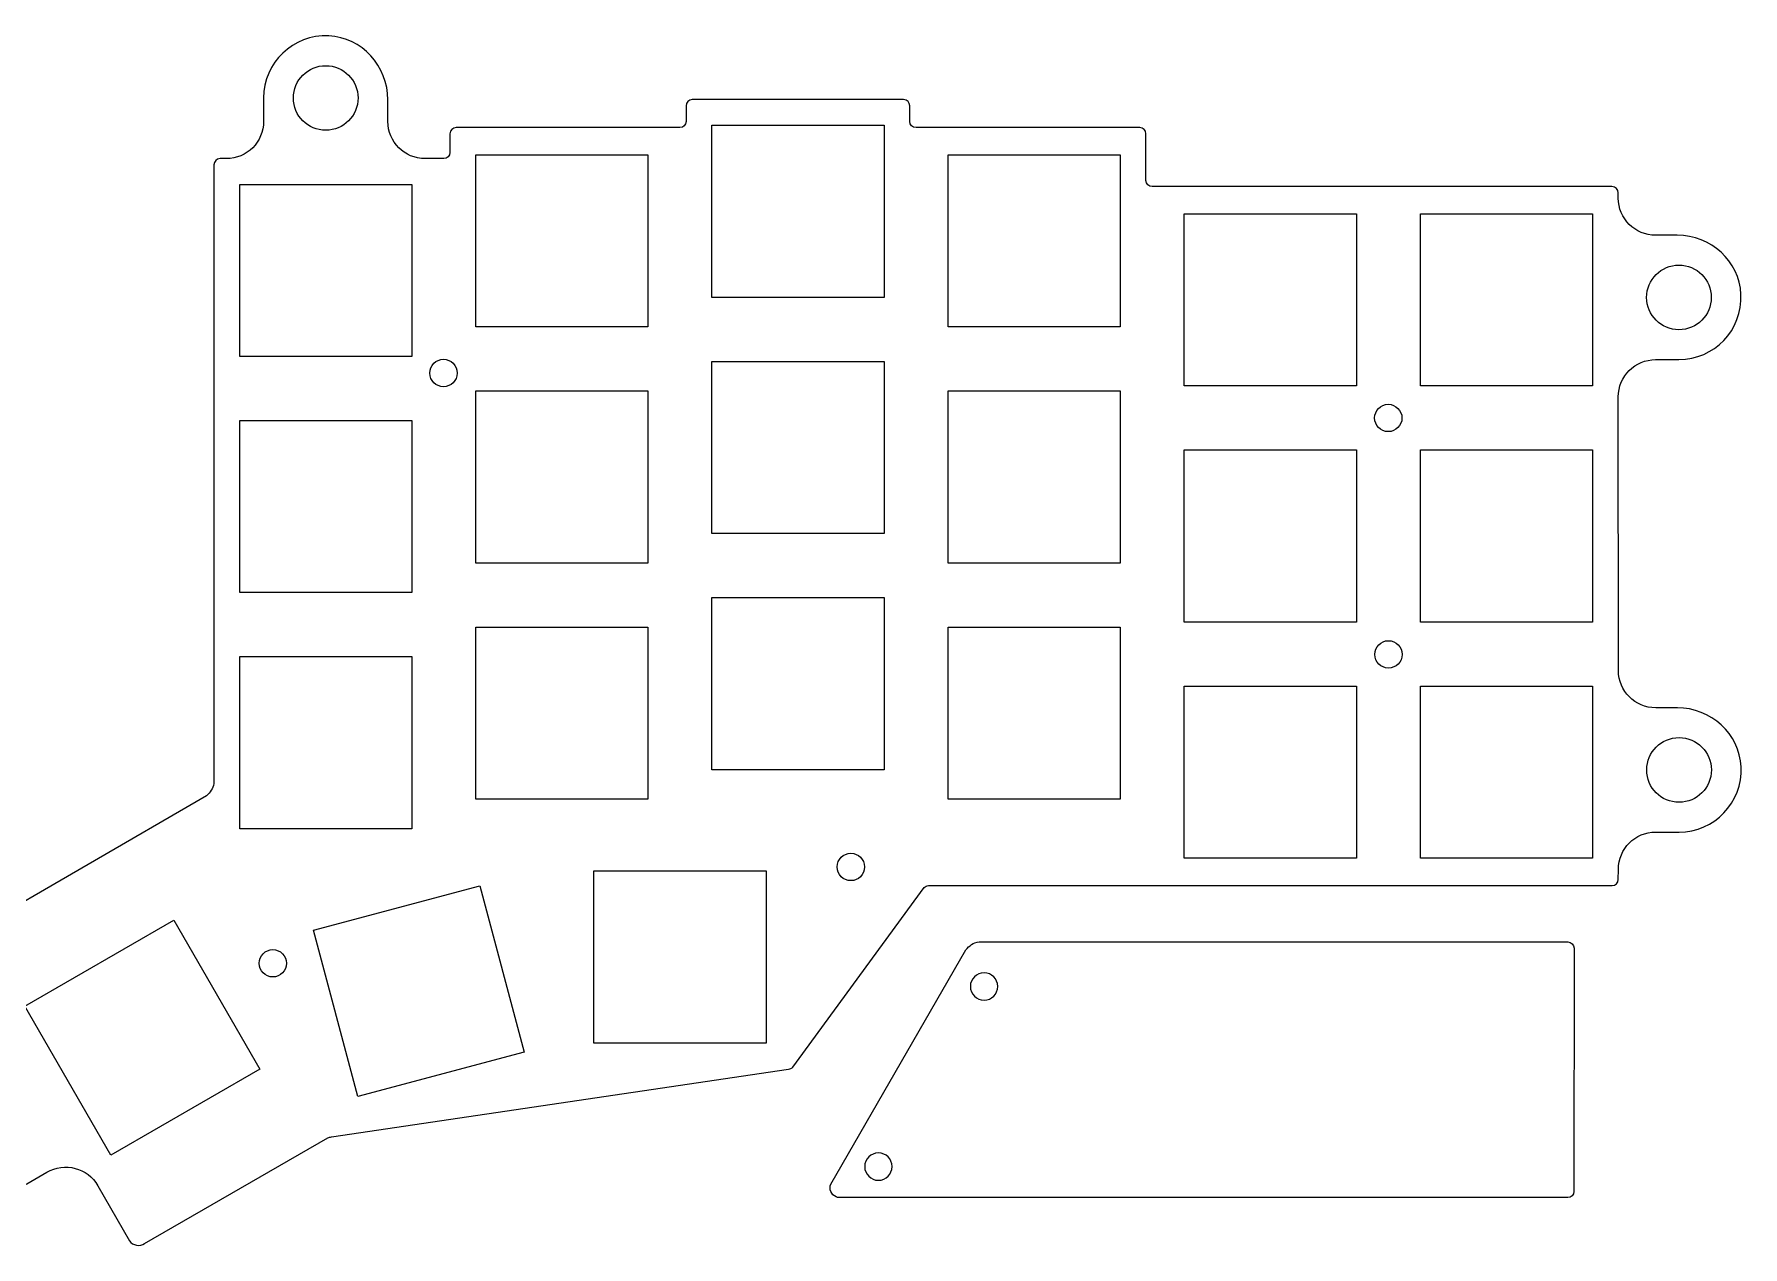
# Model space of a CAD drawing. Header units: inches. Extents: x -144 to 144, y -100 to 102.
# Drawn here: x 5.6 to 143.1, y -99.8 to -2.2 of the extents above; entities that cross this region are included whole.
import ezdxf

# ---------------------------------------------------------------- set-up
doc = ezdxf.new("R2010")
doc.units = ezdxf.units.IN
doc.header["$MEASUREMENT"] = 0
doc.layers.add('_U+5207_U+65AD_U+30D1_U+30B9', color=7, linetype='Continuous')

# ---------------------------------------------------------------- blocks, each defined once
blk = doc.blocks.new('block 11')
at = {"layer": '_U+5207_U+65AD_U+30D1_U+30B9', "color": 1, "lineweight": 9, "true_color": 0xff0000}
blk.add_open_spline([(128.98, -75.25), (128.98, -75.25), (81.62, -75.25), (81.62, -75.25), (81.1, -75.31), (80.84, -75.55), (80.54, -75.89), (80.54, -75.89), (69.68, -94.73), (69.68, -94.73), (69.51, -95.13), (69.7, -95.6), (70.11, -95.77), (70.17, -95.8), (70.23, -95.81), (70.29, -95.82), (70.29, -95.82), (128.97, -95.82), (128.97, -95.82), (129.24, -95.82), (129.47, -95.6), (129.47, -95.32), (129.47, -95.32), (129.48, -75.75), (129.48, -75.75), (129.48, -75.48), (129.25, -75.25), (128.98, -75.25)], degree=3, knots=[0, 0, 0, 0, 1, 1, 1, 2, 2, 2, 3, 3, 3, 4, 4, 4, 5, 5, 5, 6, 6, 6, 7, 7, 7, 8, 8, 8, 9, 9, 9, 9], dxfattribs=at)
blk = doc.blocks.new('block 12')
at = {"layer": '_U+5207_U+65AD_U+30D1_U+30B9', "color": 1, "lineweight": 9, "true_color": 0xff0000}
blk.add_open_spline([(82, -77.73), (82.61, -77.73), (83.1, -78.22), (83.1, -78.83), (83.1, -79.44), (82.61, -79.93), (82, -79.93), (81.4, -79.93), (80.9, -79.44), (80.9, -78.83), (80.9, -78.22), (81.4, -77.73), (82, -77.73), (82, -77.73), (82, -77.73), (82, -77.73)], degree=3, knots=[0, 0, 0, 0, 1, 1, 1, 2, 2, 2, 3, 3, 3, 4, 4, 4, 5, 5, 5, 5], dxfattribs=at)
blk = doc.blocks.new('block 13')
at = {"layer": '_U+5207_U+65AD_U+30D1_U+30B9', "color": 1, "lineweight": 9, "true_color": 0xff0000}
blk.add_open_spline([(73.5, -92.23), (74.11, -92.23), (74.6, -92.72), (74.6, -93.33), (74.6, -93.94), (74.11, -94.43), (73.5, -94.43), (72.9, -94.43), (72.4, -93.94), (72.4, -93.33), (72.4, -92.72), (72.9, -92.23), (73.5, -92.23), (73.5, -92.23), (73.5, -92.23), (73.5, -92.23)], degree=3, knots=[0, 0, 0, 0, 1, 1, 1, 2, 2, 2, 3, 3, 3, 4, 4, 4, 5, 5, 5, 5], dxfattribs=at)
blk = doc.blocks.new('block 10')
at = {"layer": '_U+5207_U+65AD_U+30D1_U+30B9'}
for name in ['block 11', 'block 12', 'block 13']:
    blk.add_blockref(name, (0, 0), dxfattribs=at)
blk = doc.blocks.new('block 60')
at = {"layer": '_U+5207_U+65AD_U+30D1_U+30B9', "color": 1, "lineweight": 9, "true_color": 0xff0000}
blk.add_open_spline([(39.61, -29.47), (39.61, -28.86), (39.12, -28.37), (38.51, -28.37), (37.9, -28.37), (37.41, -28.86), (37.41, -29.47), (37.41, -30.08), (37.9, -30.57), (38.51, -30.57), (39.12, -30.57), (39.61, -30.08), (39.61, -29.47), (39.61, -29.47), (39.61, -29.47), (39.61, -29.47)], degree=3, knots=[0, 0, 0, 0, 1, 1, 1, 2, 2, 2, 3, 3, 3, 4, 4, 4, 5, 5, 5, 5], dxfattribs=at)
blk = doc.blocks.new('block 61')
at = {"layer": '_U+5207_U+65AD_U+30D1_U+30B9', "color": 1, "lineweight": 9, "true_color": 0xff0000}
blk.add_open_spline([(115.63, -33.09), (115.63, -32.49), (115.14, -31.99), (114.53, -31.99), (113.92, -31.99), (113.43, -32.49), (113.43, -33.09), (113.43, -33.7), (113.92, -34.19), (114.53, -34.19), (115.14, -34.19), (115.63, -33.7), (115.63, -33.09), (115.63, -33.09), (115.63, -33.09), (115.63, -33.09)], degree=3, knots=[0, 0, 0, 0, 1, 1, 1, 2, 2, 2, 3, 3, 3, 4, 4, 4, 5, 5, 5, 5], dxfattribs=at)
blk = doc.blocks.new('block 62')
at = {"layer": '_U+5207_U+65AD_U+30D1_U+30B9', "color": 1, "lineweight": 9, "true_color": 0xff0000}
blk.add_open_spline([(115.64, -52.11), (115.64, -51.5), (115.15, -51.01), (114.54, -51.01), (113.93, -51.01), (113.44, -51.5), (113.44, -52.11), (113.44, -52.72), (113.93, -53.21), (114.54, -53.21), (115.15, -53.21), (115.64, -52.72), (115.64, -52.11), (115.64, -52.11), (115.64, -52.11), (115.64, -52.11)], degree=3, knots=[0, 0, 0, 0, 1, 1, 1, 2, 2, 2, 3, 3, 3, 4, 4, 4, 5, 5, 5, 5], dxfattribs=at)
blk = doc.blocks.new('block 63')
at = {"layer": '_U+5207_U+65AD_U+30D1_U+30B9', "color": 1, "lineweight": 9, "true_color": 0xff0000}
blk.add_open_spline([(25.87, -76.97), (25.87, -76.37), (25.38, -75.87), (24.77, -75.87), (24.16, -75.87), (23.67, -76.37), (23.67, -76.97), (23.67, -77.58), (24.16, -78.07), (24.77, -78.07), (25.38, -78.07), (25.87, -77.58), (25.87, -76.97), (25.87, -76.97), (25.87, -76.97), (25.87, -76.97)], degree=3, knots=[0, 0, 0, 0, 1, 1, 1, 2, 2, 2, 3, 3, 3, 4, 4, 4, 5, 5, 5, 5], dxfattribs=at)
blk = doc.blocks.new('block 64')
at = {"layer": '_U+5207_U+65AD_U+30D1_U+30B9', "color": 1, "lineweight": 9, "true_color": 0xff0000}
blk.add_open_spline([(72.39, -69.22), (72.39, -68.61), (71.9, -68.12), (71.29, -68.12), (70.68, -68.12), (70.19, -68.61), (70.19, -69.22), (70.19, -69.83), (70.68, -70.32), (71.29, -70.32), (71.9, -70.32), (72.39, -69.83), (72.39, -69.22), (72.39, -69.22), (72.39, -69.22), (72.39, -69.22)], degree=3, knots=[0, 0, 0, 0, 1, 1, 1, 2, 2, 2, 3, 3, 3, 4, 4, 4, 5, 5, 5, 5], dxfattribs=at)
blk = doc.blocks.new('block 65')
at = {"layer": '_U+5207_U+65AD_U+30D1_U+30B9', "color": 1, "lineweight": 9, "true_color": 0xff0000}
blk.add_lwpolyline([(130.97, -16.66), (130.97, -30.51), (117.11, -30.51), (117.11, -16.66), (130.97, -16.66)], dxfattribs=at)
blk = doc.blocks.new('block 66')
at = {"layer": '_U+5207_U+65AD_U+30D1_U+30B9', "color": 1, "lineweight": 9, "true_color": 0xff0000}
blk.add_lwpolyline([(130.97, -35.66), (130.97, -49.51), (117.11, -49.51), (117.11, -35.66), (130.97, -35.66)], dxfattribs=at)
blk = doc.blocks.new('block 67')
at = {"layer": '_U+5207_U+65AD_U+30D1_U+30B9', "color": 1, "lineweight": 9, "true_color": 0xff0000}
blk.add_lwpolyline([(130.97, -54.66), (130.97, -68.51), (117.11, -68.51), (117.11, -54.66), (130.97, -54.66)], dxfattribs=at)
blk = doc.blocks.new('block 68')
at = {"layer": '_U+5207_U+65AD_U+30D1_U+30B9', "color": 1, "lineweight": 9, "true_color": 0xff0000}
blk.add_lwpolyline([(111.96, -16.66), (111.96, -30.51), (98.11, -30.51), (98.11, -16.66), (111.96, -16.66)], dxfattribs=at)
blk = doc.blocks.new('block 69')
at = {"layer": '_U+5207_U+65AD_U+30D1_U+30B9', "color": 1, "lineweight": 9, "true_color": 0xff0000}
blk.add_lwpolyline([(111.96, -35.66), (111.96, -49.51), (98.11, -49.51), (98.11, -35.66), (111.96, -35.66)], dxfattribs=at)
blk = doc.blocks.new('block 70')
at = {"layer": '_U+5207_U+65AD_U+30D1_U+30B9', "color": 1, "lineweight": 9, "true_color": 0xff0000}
blk.add_lwpolyline([(111.96, -54.66), (111.96, -68.51), (98.11, -68.51), (98.11, -54.66), (111.96, -54.66)], dxfattribs=at)
blk = doc.blocks.new('block 71')
at = {"layer": '_U+5207_U+65AD_U+30D1_U+30B9', "color": 1, "lineweight": 9, "true_color": 0xff0000}
blk.add_lwpolyline([(92.96, -11.91), (92.96, -25.76), (79.11, -25.76), (79.11, -11.91), (92.96, -11.91)], dxfattribs=at)
blk = doc.blocks.new('block 72')
at = {"layer": '_U+5207_U+65AD_U+30D1_U+30B9', "color": 1, "lineweight": 9, "true_color": 0xff0000}
blk.add_lwpolyline([(92.96, -30.91), (92.96, -44.76), (79.11, -44.76), (79.11, -30.91), (92.96, -30.91)], dxfattribs=at)
blk = doc.blocks.new('block 73')
at = {"layer": '_U+5207_U+65AD_U+30D1_U+30B9', "color": 1, "lineweight": 9, "true_color": 0xff0000}
blk.add_lwpolyline([(92.96, -49.91), (92.96, -63.76), (79.11, -63.76), (79.11, -49.91), (92.96, -49.91)], dxfattribs=at)
blk = doc.blocks.new('block 74')
at = {"layer": '_U+5207_U+65AD_U+30D1_U+30B9', "color": 1, "lineweight": 9, "true_color": 0xff0000}
blk.add_lwpolyline([(73.96, -9.53), (73.96, -23.39), (60.11, -23.39), (60.11, -9.53), (73.96, -9.53)], dxfattribs=at)
blk = doc.blocks.new('block 75')
at = {"layer": '_U+5207_U+65AD_U+30D1_U+30B9', "color": 1, "lineweight": 9, "true_color": 0xff0000}
blk.add_lwpolyline([(73.96, -28.54), (73.96, -42.39), (60.11, -42.39), (60.11, -28.54), (73.96, -28.54)], dxfattribs=at)
blk = doc.blocks.new('block 76')
at = {"layer": '_U+5207_U+65AD_U+30D1_U+30B9', "color": 1, "lineweight": 9, "true_color": 0xff0000}
blk.add_lwpolyline([(73.96, -47.54), (73.96, -61.39), (60.11, -61.39), (60.11, -47.54), (73.96, -47.54)], dxfattribs=at)
blk = doc.blocks.new('block 77')
at = {"layer": '_U+5207_U+65AD_U+30D1_U+30B9', "color": 1, "lineweight": 9, "true_color": 0xff0000}
blk.add_lwpolyline([(54.96, -11.91), (54.96, -25.76), (41.11, -25.76), (41.11, -11.91), (54.96, -11.91)], dxfattribs=at)
blk = doc.blocks.new('block 78')
at = {"layer": '_U+5207_U+65AD_U+30D1_U+30B9', "color": 1, "lineweight": 9, "true_color": 0xff0000}
blk.add_lwpolyline([(54.96, -30.91), (54.96, -44.76), (41.11, -44.76), (41.11, -30.91), (54.96, -30.91)], dxfattribs=at)
blk = doc.blocks.new('block 79')
at = {"layer": '_U+5207_U+65AD_U+30D1_U+30B9', "color": 1, "lineweight": 9, "true_color": 0xff0000}
blk.add_lwpolyline([(54.96, -49.91), (54.96, -63.76), (41.11, -63.76), (41.11, -49.91), (54.96, -49.91)], dxfattribs=at)
blk = doc.blocks.new('block 80')
at = {"layer": '_U+5207_U+65AD_U+30D1_U+30B9', "color": 1, "lineweight": 9, "true_color": 0xff0000}
blk.add_lwpolyline([(35.96, -14.29), (35.96, -28.14), (22.11, -28.14), (22.11, -14.29), (35.96, -14.29)], dxfattribs=at)
blk = doc.blocks.new('block 81')
at = {"layer": '_U+5207_U+65AD_U+30D1_U+30B9', "color": 1, "lineweight": 9, "true_color": 0xff0000}
blk.add_lwpolyline([(35.96, -33.29), (35.96, -47.14), (22.11, -47.14), (22.11, -33.29), (35.96, -33.29)], dxfattribs=at)
blk = doc.blocks.new('block 82')
at = {"layer": '_U+5207_U+65AD_U+30D1_U+30B9', "color": 1, "lineweight": 9, "true_color": 0xff0000}
blk.add_lwpolyline([(35.96, -52.29), (35.96, -66.14), (22.11, -66.14), (22.11, -52.29), (35.96, -52.29)], dxfattribs=at)
blk = doc.blocks.new('block 83')
at = {"layer": '_U+5207_U+65AD_U+30D1_U+30B9', "color": 1, "lineweight": 9, "true_color": 0xff0000}
blk.add_lwpolyline([(64.46, -69.54), (64.46, -83.39), (50.61, -83.39), (50.61, -69.54), (64.46, -69.54)], dxfattribs=at)
blk = doc.blocks.new('block 84')
at = {"layer": '_U+5207_U+65AD_U+30D1_U+30B9', "color": 1, "lineweight": 9, "true_color": 0xff0000}
blk.add_lwpolyline([(41.43, -70.74), (45, -84.12), (31.62, -87.69), (28.05, -74.31), (41.43, -70.74)], dxfattribs=at)
blk = doc.blocks.new('block 85')
at = {"layer": '_U+5207_U+65AD_U+30D1_U+30B9', "color": 1, "lineweight": 9, "true_color": 0xff0000}
blk.add_lwpolyline([(16.82, -73.5), (23.74, -85.5), (11.74, -92.42), (4.82, -80.42), (16.82, -73.5)], dxfattribs=at)
blk = doc.blocks.new('block 86')
at = {"layer": '_U+5207_U+65AD_U+30D1_U+30B9', "color": 1, "lineweight": 9, "true_color": 0xff0000}
blk.add_open_spline([(31.63, -7.34), (31.63, -5.9), (30.47, -4.74), (29.03, -4.74), (27.6, -4.74), (26.43, -5.9), (26.43, -7.34), (26.43, -8.77), (27.6, -9.94), (29.03, -9.94), (30.47, -9.94), (31.63, -8.77), (31.63, -7.34), (31.63, -7.34), (31.63, -7.34), (31.63, -7.34)], degree=3, knots=[0, 0, 0, 0, 1, 1, 1, 2, 2, 2, 3, 3, 3, 4, 4, 4, 5, 5, 5, 5], dxfattribs=at)
blk = doc.blocks.new('block 87')
at = {"layer": '_U+5207_U+65AD_U+30D1_U+30B9', "color": 1, "lineweight": 9, "true_color": 0xff0000}
blk.add_open_spline([(137.92, -25.99), (139.36, -25.99), (140.52, -24.82), (140.52, -23.39), (140.52, -21.95), (139.36, -20.79), (137.92, -20.79), (136.48, -20.79), (135.32, -21.95), (135.32, -23.39), (135.32, -24.82), (136.48, -25.99), (137.92, -25.99), (137.92, -25.99), (137.92, -25.99), (137.92, -25.99)], degree=3, knots=[0, 0, 0, 0, 1, 1, 1, 2, 2, 2, 3, 3, 3, 4, 4, 4, 5, 5, 5, 5], dxfattribs=at)
blk = doc.blocks.new('block 89')
at = {"layer": '_U+5207_U+65AD_U+30D1_U+30B9', "color": 1, "lineweight": 9, "true_color": 0xff0000}
blk.add_open_spline([(137.93, -64.01), (139.37, -64.01), (140.53, -62.85), (140.53, -61.41), (140.53, -59.97), (139.37, -58.81), (137.93, -58.81), (136.49, -58.81), (135.33, -59.97), (135.33, -61.41), (135.33, -62.85), (136.49, -64.01), (137.93, -64.01), (137.93, -64.01), (137.93, -64.01), (137.93, -64.01)], degree=3, knots=[0, 0, 0, 0, 1, 1, 1, 2, 2, 2, 3, 3, 3, 4, 4, 4, 5, 5, 5, 5], dxfattribs=at)
blk = doc.blocks.new('block 90')
at = {"layer": '_U+5207_U+65AD_U+30D1_U+30B9', "color": 1, "lineweight": 9, "true_color": 0xff0000}
blk.add_lwpolyline([(133.05, -52.99), (133.05, -52.99)], dxfattribs=at)
blk.add_open_spline([(133.05, -53.41), (133.05, -55.07), (134.39, -56.41), (136.05, -56.41), (136.05, -56.41), (137.79, -56.41), (137.79, -56.41), (140.48, -56.41), (142.8, -58.48), (142.92, -61.17), (143.06, -64.04), (140.77, -66.41), (137.93, -66.41), (137.93, -66.41), (137.93, -66.41), (137.93, -66.41), (137.93, -66.41), (136.05, -66.41), (136.05, -66.41), (134.39, -66.41), (133.05, -67.75), (133.05, -69.41), (133.05, -69.41), (133.04, -70.22), (133.04, -70.22), (133.04, -70.5), (132.81, -70.72), (132.54, -70.72), (132.54, -70.72), (115.53, -70.72), (115.53, -70.72), (115.53, -70.72), (113.53, -70.72), (113.53, -70.72), (113.53, -70.72), (77.53, -70.72), (77.53, -70.72), (77.4, -70.72), (77.27, -70.78), (77.18, -70.87), (77.18, -70.87), (66.63, -85.32), (66.63, -85.32), (66.53, -85.41), (66.41, -85.46), (66.28, -85.48), (66.28, -85.48), (29.49, -90.94), (29.49, -90.94), (29.39, -90.96), (29.3, -90.98), (29.21, -91.02), (29.21, -91.02), (14.46, -99.51), (14.46, -99.51), (14.06, -99.78), (13.52, -99.69), (13.24, -99.3), (13.24, -99.3), (10.7, -94.87), (10.7, -94.87), (9.87, -93.43), (8.03, -92.94), (6.59, -93.78), (6.59, -93.78), (4.98, -94.71), (4.98, -94.71), (2.59, -96.09), (-0.47, -95.27), (-1.85, -92.88), (-3.23, -90.49), (-2.41, -87.43), (-0.02, -86.05), (-0.02, -86.05), (-0.02, -86.05), (-0.02, -86.05), (-0.02, -86.05), (1.63, -85.08), (1.63, -85.08), (3.05, -84.25), (3.54, -82.43), (2.72, -81.01), (2.72, -81.01), (-0.01, -76.24), (-0.01, -76.24), (-0.32, -75.65), (-0.16, -74.93), (0.37, -74.54), (0.37, -74.54), (19.45, -63.5), (19.45, -63.5), (19.74, -63.24), (19.95, -62.89), (20.03, -62.51), (20.03, -62.51), (20.03, -30.22), (20.03, -30.22), (20.03, -30.22), (20.03, -13.95), (20.03, -13.95), (20.03, -13.95), (20.03, -12.72), (20.03, -12.72), (20.03, -12.44), (20.25, -12.22), (20.53, -12.22), (20.53, -12.22), (21.04, -12.22), (21.04, -12.22), (22.69, -12.22), (24.03, -10.88), (24.03, -9.22), (24.03, -9.22), (24.03, -7.34), (24.03, -7.34), (24.03, -4.49), (26.4, -2.21), (29.27, -2.34), (31.96, -2.47), (34.03, -4.78), (34.03, -7.48), (34.03, -7.48), (34.03, -9.22), (34.03, -9.22), (34.03, -10.88), (35.38, -12.22), (37.03, -12.22), (37.03, -12.22), (38.53, -12.22), (38.53, -12.22), (38.8, -12.22), (39.03, -12), (39.03, -11.72), (39.03, -11.72), (39.03, -10.22), (39.03, -10.22), (39.03, -9.94), (39.25, -9.72), (39.53, -9.72), (39.53, -9.72), (57.53, -9.72), (57.53, -9.72), (57.81, -9.72), (58.03, -9.5), (58.03, -9.22), (58.03, -9.22), (58.03, -7.97), (58.03, -7.97), (58.03, -7.69), (58.25, -7.47), (58.53, -7.47), (58.53, -7.47), (75.53, -7.47), (75.53, -7.47), (75.81, -7.47), (76.03, -7.69), (76.03, -7.97), (76.03, -7.97), (76.03, -9.22), (76.03, -9.22), (76.03, -9.5), (76.26, -9.72), (76.53, -9.72), (76.53, -9.72), (94.53, -9.72), (94.53, -9.72), (94.81, -9.72), (95.03, -9.94), (95.03, -10.22), (95.03, -10.22), (95.03, -13.97), (95.03, -13.97), (95.03, -14.25), (95.26, -14.47), (95.53, -14.47), (95.53, -14.47), (113.53, -14.47), (113.53, -14.47), (113.53, -14.47), (115.53, -14.47), (115.53, -14.47), (115.53, -14.47), (132.53, -14.47), (132.53, -14.47), (132.81, -14.47), (133.04, -14.69), (133.04, -14.97), (133.04, -14.97), (133.04, -14.97), (133.04, -14.97), (133.04, -14.97), (133.04, -15.39), (133.04, -15.39), (133.04, -17.04), (134.38, -18.39), (136.04, -18.39), (136.04, -18.39), (137.78, -18.39), (137.78, -18.39), (140.47, -18.39), (142.79, -20.45), (142.91, -23.14), (143.05, -26.02), (140.76, -28.39), (137.92, -28.39), (137.92, -28.39), (137.92, -28.39), (137.92, -28.39), (137.92, -28.39), (136.04, -28.39), (136.04, -28.39), (134.38, -28.39), (133.04, -29.73), (133.04, -31.39), (133.04, -31.39), (133.05, -53.41), (133.05, -53.41)], degree=3, knots=[0, 0, 0, 0, 1, 1, 1, 2, 2, 2, 3, 3, 3, 4, 4, 4, 5, 5, 5, 6, 6, 6, 7, 7, 7, 8, 8, 8, 9, 9, 9, 10, 10, 10, 11, 11, 11, 12, 12, 12, 13, 13, 13, 14, 14, 14, 15, 15, 15, 16, 16, 16, 17, 17, 17, 18, 18, 18, 19, 19, 19, 20, 20, 20, 21, 21, 21, 22, 22, 22, 23, 23, 23, 24, 24, 24, 25, 25, 25, 26, 26, 26, 27, 27, 27, 28, 28, 28, 29, 29, 29, 30, 30, 30, 31, 31, 31, 32, 32, 32, 33, 33, 33, 34, 34, 34, 35, 35, 35, 36, 36, 36, 37, 37, 37, 38, 38, 38, 39, 39, 39, 40, 40, 40, 41, 41, 41, 42, 42, 42, 43, 43, 43, 44, 44, 44, 45, 45, 45, 46, 46, 46, 47, 47, 47, 48, 48, 48, 49, 49, 49, 50, 50, 50, 51, 51, 51, 52, 52, 52, 53, 53, 53, 54, 54, 54, 55, 55, 55, 56, 56, 56, 57, 57, 57, 58, 58, 58, 59, 59, 59, 60, 60, 60, 61, 61, 61, 62, 62, 62, 63, 63, 63, 64, 64, 64, 65, 65, 65, 66, 66, 66, 67, 67, 67, 68, 68, 68, 69, 69, 69, 70, 70, 70, 71, 71, 71, 72, 72, 72, 72], dxfattribs=at)
blk = doc.blocks.new('block 59')
at = {"layer": '_U+5207_U+65AD_U+30D1_U+30B9', "color": 1, "lineweight": 9, "true_color": 0xff0000}
for points in [[(34.03, -7.34), (34.03, -7.34)], [(22.57, -12.22), (22.57, -12.22)], [(35.49, -12.22), (35.49, -12.22)]]:
    blk.add_lwpolyline(points, dxfattribs=at)
at = {"layer": '_U+5207_U+65AD_U+30D1_U+30B9'}
for name in ['block 90', 'block 86', 'block 74', 'block 77', 'block 71', 'block 80', 'block 68', 'block 65', 'block 87', 'block 60', 'block 75', 'block 78', 'block 72', 'block 61', 'block 81', 'block 69', 'block 66', 'block 76', 'block 79', 'block 73', 'block 62', 'block 82', 'block 70', 'block 67', 'block 89', 'block 64', 'block 83', 'block 84', 'block 85', 'block 63']:
    blk.add_blockref(name, (0, 0), dxfattribs=at)

msp = doc.modelspace()

# ---------------------------------------------------------------- block references
at = {"layer": '_U+5207_U+65AD_U+30D1_U+30B9'}
for name in ['block 59', 'block 10']:
    msp.add_blockref(name, (0, 0), dxfattribs=at)

doc.saveas('drawing.dxf')
